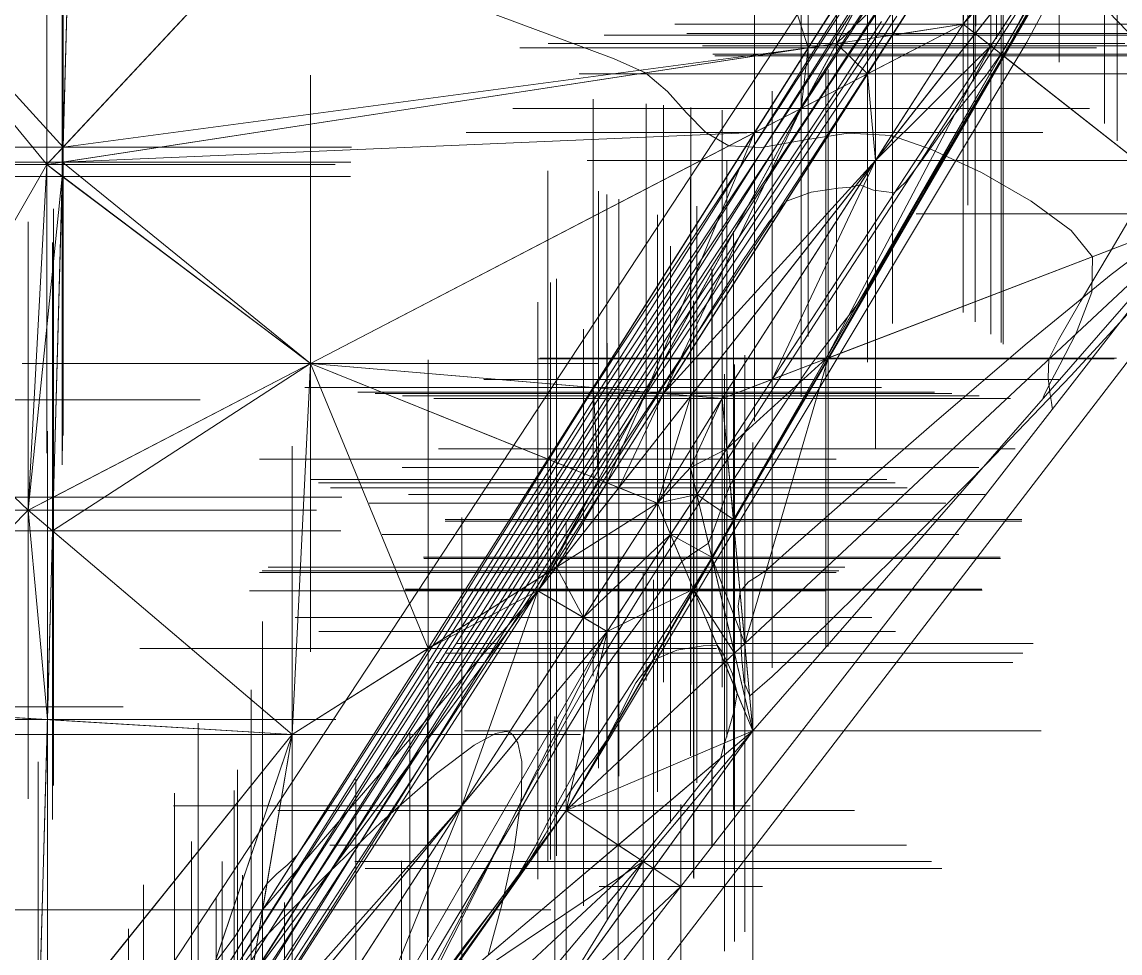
# Model space of a CAD drawing. Header units: metres. Extents: x 7511918 to 7512107, y 4692231 to 4692386.
# Drawn here: x 7511999.54 to 7512010.97, y 4692321.07 to 4692330.75 of the extents above; entities that cross this region are included whole.
import ezdxf

# ---------------------------------------------------------------- set-up
doc = ezdxf.new("R2010")
doc.units = ezdxf.units.M
for name, color, linetype, lineweight in [('E0', 5, 'Continuous', 0), ('E4', 36, 'Continuous', 0), ('germimi  modeli pikat', 1, 'Continuous', 0), ('germimi modeli izo hipse', 11, 'Continuous', 0), ('germimi modeli izo hipse krysore', 11, 'Continuous', 0), ('germimi modeli trek', 1, 'Continuous', 0), ('parcela', 7, 'Continuous', 0), ('terreni  izohipset themelore', 211, 'Continuous', 0), ('terreni  pikat modelit', 133, 'Continuous', 0), ('terreni trek modelit', 132, 'Continuous', 0), ('Themel pllaka o3 ferizaj pikat', 30, 'Continuous', 0), ('vellimi  izo kryesore', 97, 'Continuous', 0), ('vellimi  pikat', 97, 'Continuous', 0), ('vellimi  trek', 97, 'Continuous', 0), ('vellimi izo themelore', 97, 'Continuous', 0)]:
    doc.layers.add(name, color=color, linetype=linetype, lineweight=lineweight)

msp = doc.modelspace()

# ---------------------------------------------------------------- linework, layer by layer
at = {"layer": 'E0'}
msp.add_polyline3d([(7511985.889, 4692348.979, 609.87), (7511990.108, 4692345.718, 609.956), (7511996.919, 4692341.999, 610.017), (7512000.244, 4692339.46, 610.039), (7512009.681, 4692333.572, 610.386), (7511999.649, 4692317.729, 610.097), (7511986.95, 4692324.418, 610.082), (7511983.234, 4692325.844, 609.9), (7511973.892, 4692318.708, 610.159), (7511969.891, 4692322.577, 609.961), (7511963.499, 4692331.704, 610.011), (7511962.987, 4692333.173, 610.029), (7511963.567, 4692334.532, 610.238), (7511974.871, 4692343.519, 610.106), (7511981.143, 4692348.96, 609.888), (7511983.391, 4692350.91, 609.88)], close=True, dxfattribs=at)
at = {"layer": 'E4'}
for points in [[(7512012.032, 4692334.332, 618.387), (7512009.997, 4692330.538, 619.22), (7512005.204, 4692322.547, 618.345), (7512001.173, 4692316.843, 617.406), (7511996.545, 4692311.609, 617.388), (7511995.663, 4692310.738, 617.385), (7511992.919, 4692313.141, 617.105), (7511988.848, 4692317.286, 617.154), (7511986.595, 4692319.31, 617.136), (7511985.142, 4692319.354, 617.124), (7511984.532, 4692319.659, 617.397), (7511981.876, 4692318.136, 617.237), (7511981.267, 4692317.383, 617.248), (7511980.523, 4692316.584, 617.059), (7511979.412, 4692315.677, 617.239), (7511977.839, 4692314.736, 616.985), (7511974.824, 4692312.406, 616.871), (7511973.327, 4692311.699, 616.822)], [(7511997.223, 4692309.646, 617.36), (7512001.945, 4692316, 617.473), (7512006.399, 4692321.759, 618.485), (7512011.847, 4692328.753, 619.211), (7512012.032, 4692334.332, 618.387)]]:
    msp.add_polyline3d(points, dxfattribs=at)
at = {"layer": 'germimi  modeli pikat', "color": 1, "linetype": 'Continuous', "lineweight": 0}
for p, q in [((7512004.911, 4692323.984, 616.697), (7512004.911, 4692325.684, 616.697)), ((7512005.632, 4692323.56, 616.749), (7512005.632, 4692325.26, 616.749)), ((7512004.061, 4692324.834, 616.697), (7512005.761, 4692324.834, 616.697)), ((7512004.782, 4692324.41, 616.749), (7512006.482, 4692324.41, 616.749)), ((7512005.204, 4692321.697, 618.345), (7512005.204, 4692323.397, 618.345)), ((7512004.354, 4692322.547, 618.345), (7512006.054, 4692322.547, 618.345)), ((7512006.399, 4692320.909, 618.485), (7512006.399, 4692322.609, 618.485)), ((7512005.549, 4692321.759, 618.485), (7512007.249, 4692321.759, 618.485))]:
    msp.add_line(p, q, dxfattribs=at)
at = {"layer": 'germimi modeli izo hipse', "color": 11, "linetype": 'Continuous', "lineweight": 0, "elevation": 615}
msp.add_lwpolyline([(7511998.49, 4692315.425), (7511999.21, 4692316.426), (7511999.903, 4692317.398), (7512000.508, 4692318.256), (7512000.964, 4692318.917), (7512001.362, 4692319.516), (7512001.738, 4692320.097), (7512002.099, 4692320.668), (7512002.454, 4692321.236), (7512002.81, 4692321.81), (7512003.175, 4692322.398), (7512003.558, 4692323.007), (7512003.944, 4692323.618), (7512004.319, 4692324.212), (7512004.686, 4692324.794), (7512005.052, 4692325.375), (7512005.422, 4692325.962), (7512005.801, 4692326.562), (7512006.194, 4692327.184), (7512006.633, 4692327.864), (7512007.206, 4692328.737), (7512007.855, 4692329.72), (7512008.52, 4692330.731), (7512009.14, 4692331.688)], dxfattribs=at)
at = {"layer": 'germimi modeli izo hipse krysore', "color": 11, "linetype": 'Continuous', "lineweight": 0}
for points, elevation in [([(7511998.368, 4692315.871), (7511998.827, 4692316.478), (7511999.083, 4692316.819), (7511999.309, 4692317.125), (7511999.532, 4692317.433), (7511999.732, 4692317.716), (7511999.891, 4692317.948), (7512000.056, 4692318.2), (7512000.209, 4692318.445), (7512000.369, 4692318.701), (7512000.575, 4692319.028), (7512001.07, 4692319.812), (7512001.797, 4692320.963), (7512002.697, 4692322.39), (7512003.713, 4692324), (7512004.787, 4692325.702), (7512005.861, 4692327.404), (7512006.878, 4692329.016), (7512007.78, 4692330.445), (7512008.509, 4692331.6)], 611), ([(7511998.497, 4692315.362), (7511999.021, 4692316.076), (7511999.599, 4692316.864), (7512000.189, 4692317.676), (7512000.747, 4692318.458), (7512001.232, 4692319.16), (7512001.75, 4692319.941), (7512002.29, 4692320.78), (7512002.826, 4692321.627), (7512003.329, 4692322.431), (7512003.77, 4692323.141), (7512004.122, 4692323.709), (7512004.355, 4692324.084), (7512004.579, 4692324.437), (7512004.792, 4692324.775), (7512005.001, 4692325.108), (7512005.214, 4692325.445), (7512005.438, 4692325.799), (7512005.704, 4692326.206), (7512006.2, 4692326.956), (7512006.855, 4692327.947), (7512007.6, 4692329.079), (7512008.365, 4692330.254), (7512009.081, 4692331.37)], 616), ([(7511998.554, 4692315.787), (7511998.969, 4692316.361), (7511999.388, 4692316.946), (7511999.787, 4692317.509), (7512000.142, 4692318.015), (7512000.428, 4692318.433), (7512000.754, 4692318.926), (7512001.057, 4692319.402), (7512001.352, 4692319.873), (7512001.649, 4692320.353), (7512001.963, 4692320.854), (7512002.235, 4692321.284), (7512002.694, 4692322.011), (7512003.294, 4692322.962), (7512003.992, 4692324.068), (7512004.741, 4692325.256), (7512005.499, 4692326.457), (7512006.219, 4692327.598), (7512006.856, 4692328.608), (7512007.367, 4692329.417), (7512007.705, 4692329.953), (7512008.146, 4692330.636), (7512008.637, 4692331.383)], 613), ([(7512003.85, 4692320.95), (7512004.162, 4692321.54), (7512004.495, 4692322.173), (7512004.842, 4692322.828), (7512005.2, 4692323.482), (7512005.565, 4692324.117), (7512005.968, 4692324.772), (7512006.568, 4692325.714), (7512007.299, 4692326.847), (7512008.095, 4692328.076), (7512008.894, 4692329.305), (7512009.63, 4692330.44), (7512010.239, 4692331.385)], 617), ([(7511998.309, 4692315.309), (7511998.835, 4692316.04), (7511999.376, 4692316.794), (7511999.892, 4692317.52), (7512000.345, 4692318.165), (7512000.696, 4692318.675), (7512001.064, 4692319.23), (7512001.409, 4692319.766), (7512001.741, 4692320.294), (7512002.07, 4692320.824), (7512002.407, 4692321.366), (7512002.761, 4692321.931), (7512003.061, 4692322.406), (7512003.458, 4692323.035), (7512003.929, 4692323.781), (7512004.448, 4692324.605), (7512004.993, 4692325.469), (7512005.539, 4692326.335), (7512006.063, 4692327.165), (7512006.541, 4692327.923), (7512006.949, 4692328.568), (7512007.466, 4692329.37), (7512008.042, 4692330.248), (7512008.627, 4692331.135)], 614), ([(7511998.457, 4692315.811), (7511998.773, 4692316.237), (7511999.092, 4692316.674), (7511999.401, 4692317.105), (7511999.69, 4692317.512), (7511999.947, 4692317.88), (7512000.159, 4692318.19), (7512000.373, 4692318.514), (7512000.572, 4692318.826), (7512000.765, 4692319.134), (7512000.96, 4692319.449), (7512001.166, 4692319.778), (7512001.406, 4692320.157), (7512001.893, 4692320.928), (7512002.573, 4692322.007), (7512003.393, 4692323.306), (7512004.297, 4692324.739), (7512005.232, 4692326.22), (7512006.143, 4692327.664), (7512006.975, 4692328.984), (7512007.676, 4692330.093), (7512008.189, 4692330.906)], 612), ([(7512003.863, 4692320.751), (7512004.15, 4692321.145), (7512004.471, 4692321.552), (7512004.716, 4692321.888), (7512004.871, 4692322.156), (7512005.009, 4692322.417), (7512005.145, 4692322.679), (7512005.297, 4692322.95), (7512005.479, 4692323.242), (7512005.742, 4692323.647), (7512006.052, 4692324.122), (7512006.376, 4692324.626), (7512006.682, 4692325.115), (7512006.937, 4692325.545), (7512007.386, 4692326.308), (7512007.975, 4692327.317), (7512008.653, 4692328.483), (7512009.37, 4692329.717), (7512010.073, 4692330.931)], 618), ([(7512010.264, 4692326.72), (7512010.262, 4692326.741), (7512010.254, 4692326.793), (7512010.237, 4692326.894), (7512010.219, 4692327.05), (7512010.228, 4692327.241), (7512010.328, 4692327.444), (7512010.558, 4692327.842), (7512010.874, 4692328.374), (7512011.232, 4692328.982)], 619)]:
    msp.add_lwpolyline(points, dxfattribs=dict(at, elevation=elevation))
at = {"layer": 'germimi modeli trek', "color": 1, "linetype": 'Continuous', "lineweight": 0}
for points in [[(7511986.95, 4692324.418, 610.082), (7512000.244, 4692339.46, 610.039), (7511996.919, 4692341.999, 610.017)], [(7511986.95, 4692324.418, 610.082), (7511999.649, 4692317.729, 610.097), (7512000.244, 4692339.46, 610.039)], [(7511999.649, 4692317.729, 610.097), (7512009.681, 4692333.572, 610.386), (7512000.244, 4692339.46, 610.039)], [(7512012.032, 4692334.332, 618.387), (7512010.939, 4692332.513, 617.006), (7512005.204, 4692322.547, 618.345)], [(7512005.204, 4692322.547, 618.345), (7512011.847, 4692328.753, 619.211), (7512012.032, 4692334.332, 618.387)], [(7512004.911, 4692324.834, 616.697), (7512009.681, 4692333.572, 610.386), (7511999.649, 4692317.729, 610.097)], [(7512010.335, 4692333.332, 616.991), (7512009.681, 4692333.572, 610.386), (7512004.911, 4692324.834, 616.697)], [(7512004.911, 4692324.834, 616.697), (7512010.939, 4692332.513, 617.006), (7512010.335, 4692333.332, 616.991)], [(7512005.632, 4692324.41, 616.749), (7512010.939, 4692332.513, 617.006), (7512004.911, 4692324.834, 616.697)], [(7512010.939, 4692332.513, 617.006), (7512005.632, 4692324.41, 616.749), (7512005.204, 4692322.547, 618.345)], [(7512005.204, 4692322.547, 618.345), (7512006.399, 4692321.759, 618.485), (7512011.847, 4692328.753, 619.211)], [(7512004.911, 4692324.834, 616.697), (7511999.649, 4692317.729, 610.097), (7512001.307, 4692319.227, 616.278)], [(7512005.632, 4692324.41, 616.749), (7512004.911, 4692324.834, 616.697), (7512001.307, 4692319.227, 616.278)], [(7511999.477, 4692317.611, 611.065), (7511999.649, 4692317.729, 610.097), (7511986.95, 4692324.418, 610.082)], [(7512002.274, 4692318.59, 616.273), (7512005.632, 4692324.41, 616.749), (7512001.307, 4692319.227, 616.278)], [(7512005.204, 4692322.547, 618.345), (7512005.632, 4692324.41, 616.749), (7512002.274, 4692318.59, 616.273)], [(7512005.204, 4692322.547, 618.345), (7512002.274, 4692318.59, 616.273), (7512001.173, 4692316.843, 617.406)], [(7512001.173, 4692316.843, 617.406), (7512006.399, 4692321.759, 618.485), (7512005.204, 4692322.547, 618.345)], [(7512001.173, 4692316.843, 617.406), (7512001.945, 4692316, 617.473), (7512006.399, 4692321.759, 618.485)]]:
    msp.add_3dface(points, dxfattribs=at)
at = {"layer": 'parcela', "elevation": 609.752}
msp.add_lwpolyline([(7512014.001, 4692331.061), (7512007.601, 4692322.736), (7511996.728, 4692308.593), (7511996.478, 4692308.808), (7511984.225, 4692318.67), (7511979.511, 4692314.209), (7511960.838, 4692336.459), (7511966.627, 4692340.808), (7511982.769, 4692353.148), (7511985.853, 4692355.253), (7512004.361, 4692337.945), (7512007.31, 4692335.187), (7512013.22, 4692331.467), (7512014.001, 4692331.061)], dxfattribs=at)
at = {"layer": 'terreni  izohipset themelore', "color": 211, "linetype": 'Continuous', "lineweight": 0}
for points, elevation in [([(7512011.231, 4692335.395), (7512010.955, 4692334.732), (7512010.655, 4692333.934), (7512010.391, 4692333.118), (7512010.247, 4692332.53), (7512010.197, 4692332.167), (7512010.199, 4692331.975), (7512010.212, 4692331.898), (7512010.237, 4692331.81), (7512010.309, 4692331.627), (7512010.466, 4692331.341), (7512010.743, 4692330.961), (7512011.148, 4692330.543)], 619), ([(7512010.161, 4692326.824), (7512010.178, 4692326.867), (7512010.231, 4692326.976), (7512010.342, 4692327.183), (7512010.511, 4692327.511), (7512010.675, 4692327.94), (7512010.681, 4692328.307), (7512010.461, 4692328.581), (7512010.043, 4692328.887), (7512009.525, 4692329.182), (7512009.008, 4692329.424), (7512008.59, 4692329.568), (7512008.141, 4692329.591), (7512007.67, 4692329.519), (7512007.236, 4692329.444), (7512006.898, 4692329.46), (7512006.66, 4692329.599), (7512006.458, 4692329.804), (7512006.26, 4692330.026), (7512006.03, 4692330.22), (7512005.703, 4692330.366), (7512005.128, 4692330.58), (7512004.4, 4692330.851)], 619), ([(7512001.784, 4692320.873), (7512001.982, 4692321.136), (7512002.26, 4692321.428), (7512002.729, 4692321.898), (7512003.292, 4692322.437), (7512003.857, 4692322.933), (7512004.247, 4692323.226), (7512004.471, 4692323.349), (7512004.576, 4692323.371), (7512004.614, 4692323.362), (7512004.649, 4692323.336), (7512004.703, 4692323.253), (7512004.745, 4692323.058), (7512004.742, 4692322.697), (7512004.665, 4692322.146), (7512004.537, 4692321.566), (7512004.393, 4692321.042)], 618)]:
    msp.add_lwpolyline(points, dxfattribs=dict(at, elevation=elevation))
at = {"layer": 'terreni  pikat modelit', "color": 133, "linetype": 'Continuous', "lineweight": 0}
for p, q in [((7512009.336, 4692329.876, 619.295), (7512009.336, 4692331.576, 619.295)), ((7512008.486, 4692330.726, 619.295), (7512010.186, 4692330.726, 619.295)), ((7511999.8, 4692328.415, 618.444), (7511999.8, 4692330.115, 618.444)), ((7511998.95, 4692329.265, 618.444), (7512000.65, 4692329.265, 618.444)), ((7512002.544, 4692326.347, 618.473), (7512002.544, 4692328.047, 618.473)), ((7512006.829, 4692325.982, 618.303), (7512006.829, 4692327.682, 618.303)), ((7512001.694, 4692327.197, 618.473), (7512003.394, 4692327.197, 618.473)), ((7512006.499, 4692325.266, 618.76), (7512006.499, 4692326.966, 618.76)), ((7512005.979, 4692326.832, 618.303), (7512007.679, 4692326.832, 618.303)), ((7511999.607, 4692324.82, 618.297), (7511999.607, 4692326.52, 618.297)), ((7512006.154, 4692324.893, 618.323), (7512006.154, 4692326.593, 618.323)), ((7512005.649, 4692326.116, 618.76), (7512007.349, 4692326.116, 618.76)), ((7512005.304, 4692325.743, 618.323), (7512007.004, 4692325.743, 618.323)), ((7511998.757, 4692325.67, 618.297), (7512000.457, 4692325.67, 618.297)), ((7512007.149, 4692322.527, 618.623), (7512007.149, 4692324.227, 618.623)), ((7512002.353, 4692322.489, 618.566), (7512002.353, 4692324.189, 618.566)), ((7512001.503, 4692323.339, 618.566), (7512003.203, 4692323.339, 618.566)), ((7512006.299, 4692323.377, 618.623), (7512007.999, 4692323.377, 618.623))]:
    msp.add_line(p, q, dxfattribs=at)
at = {"layer": 'terreni trek modelit', "color": 132, "linetype": 'Continuous', "lineweight": 0}
for points in [[(7511999.8, 4692329.265, 618.444), (7512009.739, 4692339.9, 620.701), (7511996.72, 4692333.022, 618.474)], [(7511999.8, 4692329.265, 618.444), (7512009.336, 4692330.726, 619.295), (7512009.739, 4692339.9, 620.701)], [(7512009.739, 4692339.9, 620.701), (7512009.336, 4692330.726, 619.295), (7512012.032, 4692334.332, 618.387)], [(7512011.847, 4692328.753, 619.211), (7512012.032, 4692334.332, 618.387), (7512009.336, 4692330.726, 619.295)], [(7511998.396, 4692326.819, 618.428), (7511999.8, 4692329.265, 618.444), (7511996.72, 4692333.022, 618.474)], [(7512002.544, 4692327.197, 618.473), (7512009.336, 4692330.726, 619.295), (7511999.8, 4692329.265, 618.444)], [(7512002.544, 4692327.197, 618.473), (7512006.829, 4692326.832, 618.303), (7512009.336, 4692330.726, 619.295)], [(7512011.847, 4692328.753, 619.211), (7512009.336, 4692330.726, 619.295), (7512006.829, 4692326.832, 618.303)], [(7511999.607, 4692325.67, 618.297), (7511999.8, 4692329.265, 618.444), (7511998.396, 4692326.819, 618.428)], [(7511999.607, 4692325.67, 618.297), (7512002.544, 4692327.197, 618.473), (7511999.8, 4692329.265, 618.444)], [(7512007.149, 4692323.377, 618.623), (7512011.847, 4692328.753, 619.211), (7512006.829, 4692326.832, 618.303)], [(7511999.607, 4692325.67, 618.297), (7512002.353, 4692323.339, 618.566), (7512002.544, 4692327.197, 618.473)], [(7512002.353, 4692323.339, 618.566), (7512006.154, 4692325.743, 618.323), (7512002.544, 4692327.197, 618.473)], [(7512002.544, 4692327.197, 618.473), (7512006.154, 4692325.743, 618.323), (7512006.829, 4692326.832, 618.303)], [(7511997.596, 4692323.628, 617.975), (7511999.607, 4692325.67, 618.297), (7511998.396, 4692326.819, 618.428)], [(7512006.829, 4692326.832, 618.303), (7512006.154, 4692325.743, 618.323), (7512006.499, 4692326.116, 618.76)], [(7512007.149, 4692323.377, 618.623), (7512006.829, 4692326.832, 618.303), (7512006.499, 4692326.116, 618.76)], [(7512007.149, 4692323.377, 618.623), (7512006.499, 4692326.116, 618.76), (7512006.154, 4692325.743, 618.323)], [(7512006.154, 4692325.743, 618.323), (7512002.353, 4692323.339, 618.566), (7512001.562, 4692318.644, 617.36)], [(7512001.562, 4692318.644, 617.36), (7512007.149, 4692323.377, 618.623), (7512006.154, 4692325.743, 618.323)], [(7511997.596, 4692323.628, 617.975), (7512002.353, 4692323.339, 618.566), (7511999.607, 4692325.67, 618.297)], [(7511997.596, 4692323.628, 617.975), (7511993.982, 4692312.924, 617.422), (7512002.353, 4692323.339, 618.566)], [(7511993.982, 4692312.924, 617.422), (7512000.141, 4692316.812, 617.432), (7512002.353, 4692323.339, 618.566)], [(7511999.393, 4692314.145, 617.47), (7511997.223, 4692309.646, 617.36), (7512007.149, 4692323.377, 618.623)], [(7511999.393, 4692314.145, 617.47), (7512007.149, 4692323.377, 618.623), (7512001.562, 4692318.644, 617.36)], [(7512000.141, 4692316.812, 617.432), (7512001.562, 4692318.644, 617.36), (7512002.353, 4692323.339, 618.566)]]:
    msp.add_3dface(points, dxfattribs=at)
at = {"layer": 'Themel pllaka o3 ferizaj pikat', "elevation": 609.752, "flags": 128}
msp.add_lwpolyline([(7512009.128, 4692333.136), (7511999.067, 4692317.853), (7511996.7, 4692314.26), (7511986.973, 4692320.665, 0.158744), (7511982.972, 4692321.761, 0.158634), (7511979.093, 4692320.292), (7511976.341, 4692318.082), (7511974.776, 4692320.031), (7511963.942, 4692333.519), (7511984.035, 4692349.657)], format="xyb", close=True, dxfattribs=at)
at = {"layer": 'vellimi  izo kryesore', "color": 97, "linetype": 'Continuous', "lineweight": 0}
for points, elevation in [([(7512002.369, 4692320.979), (7512002.91, 4692321.811), (7512003.498, 4692322.717), (7512004.041, 4692323.552), (7512004.443, 4692324.171), (7512004.611, 4692324.428), (7512004.695, 4692324.558), (7512004.759, 4692324.658), (7512004.806, 4692324.731), (7512004.854, 4692324.804), (7512004.923, 4692324.911), (7512004.981, 4692325.001), (7512005.013, 4692325.053), (7512005.075, 4692325.152), (7512005.148, 4692325.268), (7512005.192, 4692325.339), (7512005.237, 4692325.41), (7512005.326, 4692325.552), (7512005.483, 4692325.802), (7512005.589, 4692325.971), (7512005.661, 4692326.084), (7512005.733, 4692326.198), (7512005.849, 4692326.383), (7512006.035, 4692326.678), (7512006.169, 4692326.888), (7512006.264, 4692327.033), (7512006.361, 4692327.177), (7512006.487, 4692327.382), (7512006.736, 4692327.786), (7512007.035, 4692328.258), (7512007.313, 4692328.668), (7512007.497, 4692328.885), (7512007.753, 4692328.98), (7512008.035, 4692329.021), (7512008.172, 4692329.032), (7512008.26, 4692329.054), (7512008.404, 4692328.999), (7512008.619, 4692328.971), (7512008.736, 4692329.082), (7512008.906, 4692329.308), (7512009.088, 4692329.568), (7512009.244, 4692329.785), (7512009.413, 4692329.995), (7512009.574, 4692330.197), (7512009.73, 4692330.417), (7512009.908, 4692330.728), (7512010.149, 4692331.181)], -2), ([(7512001.543, 4692320.949), (7512001.769, 4692321.253), (7512001.958, 4692321.572), (7512002.091, 4692321.784), (7512002.195, 4692321.888), (7512002.303, 4692321.98), (7512002.407, 4692322.084), (7512002.549, 4692322.29), (7512002.82, 4692322.704), (7512003.16, 4692323.233), (7512003.51, 4692323.782), (7512003.813, 4692324.258), (7512004.088, 4692324.693), (7512004.374, 4692325.151), (7512004.644, 4692325.583), (7512004.867, 4692325.943), (7512005.014, 4692326.18), (7512005.173, 4692326.434), (7512005.325, 4692326.678), (7512005.487, 4692326.931), (7512005.702, 4692327.26), (7512006.072, 4692327.82), (7512006.487, 4692328.447), (7512006.839, 4692328.978), (7512007.02, 4692329.251), (7512007.112, 4692329.391), (7512007.201, 4692329.524), (7512007.293, 4692329.665), (7512007.434, 4692329.882), (7512007.602, 4692330.141), (7512007.701, 4692330.294), (7512007.766, 4692330.395), (7512007.831, 4692330.495), (7512007.932, 4692330.65), (7512008.151, 4692330.985)], -8), ([(7512001.968, 4692321.052), (7512002.105, 4692321.265), (7512002.352, 4692321.646), (7512002.647, 4692322.101), (7512002.929, 4692322.537), (7512003.188, 4692322.937), (7512003.509, 4692323.433), (7512003.823, 4692323.919), (7512004.063, 4692324.29), (7512004.16, 4692324.44), (7512004.206, 4692324.511), (7512004.324, 4692324.7), (7512004.585, 4692325.118), (7512004.859, 4692325.555), (7512005.014, 4692325.804), (7512005.113, 4692325.963), (7512005.213, 4692326.122), (7512005.304, 4692326.267), (7512005.413, 4692326.44), (7512005.507, 4692326.589), (7512005.612, 4692326.758), (7512005.719, 4692326.927), (7512005.846, 4692327.121), (7512006.077, 4692327.47), (7512006.353, 4692327.886), (7512006.617, 4692328.285), (7512006.831, 4692328.609), (7512007.071, 4692328.972), (7512007.307, 4692329.328), (7512007.506, 4692329.63), (7512007.64, 4692329.833), (7512007.816, 4692330.102), (7512007.985, 4692330.362), (7512008.062, 4692330.481), (7512008.098, 4692330.536), (7512008.148, 4692330.612), (7512008.216, 4692330.716), (7512008.336, 4692330.898)], -6), ([(7512001.838, 4692321.025), (7512002.008, 4692321.291), (7512002.164, 4692321.533), (7512002.314, 4692321.765), (7512002.472, 4692322.007), (7512002.657, 4692322.293), (7512002.969, 4692322.774), (7512003.341, 4692323.347), (7512003.703, 4692323.907), (7512003.986, 4692324.349), (7512004.233, 4692324.739), (7512004.501, 4692325.168), (7512004.749, 4692325.565), (7512004.934, 4692325.863), (7512005.014, 4692325.992), (7512005.067, 4692326.076), (7512005.119, 4692326.16), (7512005.221, 4692326.323), (7512005.393, 4692326.595), (7512005.497, 4692326.76), (7512005.552, 4692326.848), (7512005.607, 4692326.936), (7512005.72, 4692327.108), (7512005.977, 4692327.496), (7512006.299, 4692327.982), (7512006.605, 4692328.446), (7512006.818, 4692328.768), (7512007.008, 4692329.055), (7512007.205, 4692329.353), (7512007.372, 4692329.606), (7512007.472, 4692329.758), (7512007.574, 4692329.914), (7512007.675, 4692330.07), (7512007.758, 4692330.2), (7512007.858, 4692330.355), (7512007.963, 4692330.516), (7512008.063, 4692330.669), (7512008.161, 4692330.819)], -7), ([(7512002.009, 4692320.595), (7512002.33, 4692321.09), (7512002.737, 4692321.716), (7512003.152, 4692322.355), (7512003.5, 4692322.891), (7512003.704, 4692323.205), (7512003.868, 4692323.458), (7512004.032, 4692323.711), (7512004.182, 4692323.942), (7512004.302, 4692324.128), (7512004.455, 4692324.364), (7512004.602, 4692324.592), (7512004.68, 4692324.713), (7512004.734, 4692324.796), (7512004.788, 4692324.879), (7512004.879, 4692325.025), (7512005.014, 4692325.241), (7512005.173, 4692325.496), (7512005.385, 4692325.836), (7512005.494, 4692326.009), (7512005.537, 4692326.077), (7512005.641, 4692326.243), (7512005.832, 4692326.546), (7512005.939, 4692326.717), (7512005.972, 4692326.77), (7512006.003, 4692326.819), (7512006.053, 4692326.898), (7512006.122, 4692327.002), (7512006.286, 4692327.247), (7512006.49, 4692327.555), (7512006.681, 4692327.843), (7512006.925, 4692328.209), (7512007.313, 4692328.791), (7512007.731, 4692329.421), (7512008.068, 4692329.927), (7512008.21, 4692330.141), (7512008.249, 4692330.201), (7512008.288, 4692330.261), (7512008.374, 4692330.392), (7512008.508, 4692330.599), (7512008.646, 4692330.809)], -3), ([(7512002.057, 4692320.841), (7512002.286, 4692321.193), (7512002.544, 4692321.589), (7512002.798, 4692321.981), (7512003.008, 4692322.305), (7512003.238, 4692322.66), (7512003.467, 4692323.015), (7512003.676, 4692323.338), (7512003.844, 4692323.598), (7512004.045, 4692323.908), (7512004.258, 4692324.238), (7512004.43, 4692324.503), (7512004.507, 4692324.622), (7512004.55, 4692324.689), (7512004.594, 4692324.756), (7512004.679, 4692324.892), (7512004.847, 4692325.162), (7512005.014, 4692325.428), (7512005.168, 4692325.675), (7512005.316, 4692325.912), (7512005.4, 4692326.047), (7512005.463, 4692326.147), (7512005.527, 4692326.248), (7512005.627, 4692326.409), (7512005.799, 4692326.682), (7512005.941, 4692326.908), (7512006.033, 4692327.047), (7512006.121, 4692327.181), (7512006.214, 4692327.32), (7512006.313, 4692327.47), (7512006.416, 4692327.626), (7512006.524, 4692327.789), (7512006.66, 4692327.993), (7512006.827, 4692328.245), (7512007.002, 4692328.508), (7512007.167, 4692328.756), (7512007.416, 4692329.129), (7512007.684, 4692329.533), (7512007.908, 4692329.87), (7512008.024, 4692330.044), (7512008.125, 4692330.2), (7512008.213, 4692330.335), (7512008.292, 4692330.456), (7512008.371, 4692330.578), (7512008.487, 4692330.755)], -4), ([(7512003.647, 4692320.731), (7512003.939, 4692321.223), (7512004.236, 4692321.724), (7512004.49, 4692322.153), (7512004.718, 4692322.541), (7512004.955, 4692322.946), (7512005.179, 4692323.329), (7512005.371, 4692323.651), (7512005.509, 4692323.874), (7512005.691, 4692324.14), (7512005.873, 4692324.391), (7512006.03, 4692324.605), (7512006.18, 4692324.82), (7512006.326, 4692325.027), (7512006.409, 4692325.137), (7512006.503, 4692325.206), (7512006.582, 4692325.258), (7512006.635, 4692325.293), (7512006.686, 4692325.33), (7512006.741, 4692325.472), (7512006.812, 4692325.666), (7512006.858, 4692325.802), (7512006.912, 4692325.934), (7512007.033, 4692326.122), (7512007.264, 4692326.465), (7512007.494, 4692326.804), (7512007.614, 4692326.979), (7512007.683, 4692327.083), (7512007.753, 4692327.186), (7512007.869, 4692327.338), (7512008.046, 4692327.567), (7512008.145, 4692327.695), (7512008.189, 4692327.752), (7512008.233, 4692327.81), (7512008.295, 4692327.915), (7512008.433, 4692328.151), (7512008.605, 4692328.444), (7512008.766, 4692328.72), (7512008.938, 4692329.013), (7512009.185, 4692329.434), (7512009.445, 4692329.877), (7512009.654, 4692330.234), (7512009.751, 4692330.4), (7512009.813, 4692330.508), (7512009.875, 4692330.616), (7512010.001, 4692330.835)], -1)]:
    msp.add_lwpolyline(points, dxfattribs=dict(at, elevation=elevation))
at = {"layer": 'vellimi  pikat', "color": 97, "linetype": 'Continuous', "lineweight": 0}
for p, q in [((7512009.467, 4692330.706, -9.374), (7512009.467, 4692336.706, -9.374)), ((7512009.681, 4692330.572, -9.219), (7512009.681, 4692336.572, -9.219)), ((7512010.335, 4692330.332, -2.194), (7512010.335, 4692336.332, -2.194)), ((7512009.442, 4692330.134, -8.961), (7512009.442, 4692336.134, -8.961)), ((7512009.445, 4692330.199, -9.295), (7512009.445, 4692336.199, -9.295)), ((7512010.938, 4692329.869, -1.749), (7512010.938, 4692335.869, -1.749)), ((7512010.806, 4692329.693, -1.797), (7512010.806, 4692335.693, -1.797)), ((7512010.939, 4692329.513, -1.8), (7512010.939, 4692335.513, -1.8)), ((7512009.385, 4692328.844, -2.527), (7512009.385, 4692334.844, -2.527)), ((7512009.336, 4692327.726, -2.369), (7512009.336, 4692333.726, -2.369)), ((7512008.6, 4692327.613, -2.332), (7512008.6, 4692333.613, -2.332)), ((7512009.46, 4692327.629, -2.361), (7512009.46, 4692333.629, -2.361)), ((7512007.722, 4692327.479, -8.821), (7512007.722, 4692333.479, -8.821)), ((7512008.017, 4692327.524, -6.59), (7512008.017, 4692333.524, -6.59)), ((7512009.622, 4692327.502, -2.343), (7512009.622, 4692333.502, -2.343)), ((7512009.732, 4692327.415, -1.994), (7512009.732, 4692333.415, -1.994)), ((7512009.753, 4692327.398, -0.908), (7512009.753, 4692333.398, -0.908)), ((7512008.342, 4692327.21, -2.292), (7512008.342, 4692333.21, -2.292)), ((7512007.649, 4692326.849, -6.016), (7512007.649, 4692332.849, -6.016)), ((7512007.164, 4692326.598, -8.719), (7512007.164, 4692332.598, -8.719)), ((7511999.97, 4692326.447, -8.417), (7511999.97, 4692332.447, -8.417)), ((7511999.8, 4692326.265, -8.378), (7511999.8, 4692332.265, -8.378)), ((7511999.966, 4692326.29, -8.393), (7511999.966, 4692332.29, -8.393)), ((7512008.423, 4692326.308, -2.057), (7512008.423, 4692332.308, -2.057)), ((7511999.962, 4692326.143, -8.379), (7511999.962, 4692332.143, -8.379)), ((7512006.336, 4692330.726, -2.369), (7512012.336, 4692330.726, -2.369)), ((7512006.46, 4692330.629, -2.361), (7512012.46, 4692330.629, -2.361)), ((7512005.017, 4692330.524, -6.59), (7512011.017, 4692330.524, -6.59)), ((7512005.6, 4692330.613, -2.332), (7512011.6, 4692330.613, -2.332)), ((7512004.722, 4692330.479, -8.821), (7512010.722, 4692330.479, -8.821)), ((7512006.622, 4692330.502, -2.343), (7512012.622, 4692330.502, -2.343)), ((7512006.732, 4692330.415, -1.994), (7512012.732, 4692330.415, -1.994)), ((7512006.753, 4692330.398, -0.908), (7512012.753, 4692330.398, -0.908)), ((7512002.544, 4692324.197, -8.31), (7512002.544, 4692330.197, -8.31)), ((7512005.342, 4692330.21, -2.292), (7512011.342, 4692330.21, -2.292)), ((7512007.907, 4692324.245, -0.784), (7512007.907, 4692330.245, -0.784)), ((7512007.931, 4692324.254, -0.141), (7512007.931, 4692330.254, -0.141)), ((7512005.486, 4692323.946, -8.091), (7512005.486, 4692329.946, -8.091)), ((7512007.349, 4692324.031, -1.565), (7512007.349, 4692330.031, -1.565)), ((7512004.649, 4692329.849, -6.016), (7512010.649, 4692329.849, -6.016)), ((7512006.038, 4692323.899, -3.129), (7512006.038, 4692329.899, -3.129)), ((7512006.219, 4692323.884, -1.559), (7512006.219, 4692329.884, -1.559)), ((7512006.501, 4692323.86, -1.537), (7512006.501, 4692329.86, -1.537)), ((7512006.829, 4692323.832, -1.503), (7512006.829, 4692329.832, -1.503)), ((7512004.164, 4692329.598, -8.719), (7512010.164, 4692329.598, -8.719)), ((7511996.97, 4692329.447, -8.417), (7512002.97, 4692329.447, -8.417)), ((7511996.8, 4692329.265, -8.378), (7512002.8, 4692329.265, -8.378)), ((7511996.966, 4692329.29, -8.393), (7512002.966, 4692329.29, -8.393)), ((7512005.423, 4692329.308, -2.057), (7512011.423, 4692329.308, -2.057)), ((7512006.877, 4692323.311, -1.542), (7512006.877, 4692329.311, -1.542)), ((7511996.962, 4692329.143, -8.379), (7512002.962, 4692329.143, -8.379)), ((7512005.014, 4692323.202, -8.119), (7512005.014, 4692329.202, -8.119)), ((7512006.499, 4692323.116, -1.973), (7512006.499, 4692329.116, -1.973)), ((7512005.542, 4692322.99, -2.486), (7512005.542, 4692328.99, -2.486)), ((7512005.627, 4692322.955, -1.609), (7512005.627, 4692328.955, -1.609)), ((7512005.752, 4692322.905, -1.6), (7512005.752, 4692328.905, -1.6)), ((7511999.87, 4692322.807, -8.237), (7511999.87, 4692328.807, -8.237)), ((7512006.566, 4692322.835, -1.952), (7512006.566, 4692328.835, -1.952)), ((7512006.154, 4692322.743, -1.555), (7512006.154, 4692328.743, -1.555)), ((7512008.847, 4692328.753), (7512014.847, 4692328.753)), ((7511999.607, 4692322.67, -8.221), (7511999.607, 4692328.67, -8.221)), ((7512006.946, 4692322.573, -0.481), (7512006.946, 4692328.573, -0.481)), ((7511999.861, 4692322.455, -8.245), (7511999.861, 4692328.455, -8.245)), ((7512006.947, 4692322.556, -0.065), (7512006.947, 4692328.556, -0.065)), ((7512006.291, 4692322.417, -1.583), (7512006.291, 4692328.417, -1.583)), ((7512006.721, 4692322.182, -0.722), (7512006.721, 4692328.182, -0.722)), ((7512006.724, 4692322.17, -0.358), (7512006.724, 4692328.17, -0.358)), ((7512005.013, 4692322.022, -1.834), (7512005.013, 4692328.022, -1.834)), ((7512005.042, 4692322.04, -1.69), (7512005.042, 4692328.04, -1.69)), ((7512005.103, 4692322.078, -1.683), (7512005.103, 4692328.078, -1.683)), ((7512004.911, 4692321.834, -1.669), (7512004.911, 4692327.834, -1.669)), ((7512006.529, 4692321.85, -0.401), (7512006.529, 4692327.85, -0.401)), ((7512006.533, 4692321.841, -0.084), (7512006.533, 4692327.841, -0.084)), ((7512005.386, 4692321.555, -1.431), (7512005.386, 4692327.555, -1.431)), ((7512005.632, 4692321.41, -1.477), (7512005.632, 4692327.41, -1.477)), ((7511999.544, 4692327.197, -8.31), (7512005.544, 4692327.197, -8.31)), ((7512003.768, 4692321.234, -8.26), (7512003.768, 4692327.234, -8.26)), ((7512004.907, 4692327.245, -0.784), (7512010.907, 4692327.245, -0.784)), ((7512004.931, 4692327.254, -0.141), (7512010.931, 4692327.254, -0.141)), ((7512007.065, 4692321.285, 0.049), (7512007.065, 4692327.285, 0.049)), ((7512006.851, 4692321.086, 0.027), (7512006.851, 4692327.086, 0.027)), ((7512006.957, 4692321.185, -0.09), (7512006.957, 4692327.185, -0.09)), ((7512004.349, 4692327.031, -1.565), (7512010.349, 4692327.031, -1.565)), ((7512002.486, 4692326.946, -8.091), (7512008.486, 4692326.946, -8.091)), ((7512003.038, 4692326.899, -3.129), (7512009.038, 4692326.899, -3.129)), ((7512003.219, 4692326.884, -1.559), (7512009.219, 4692326.884, -1.559)), ((7512003.501, 4692326.86, -1.537), (7512009.501, 4692326.86, -1.537)), ((7511995.396, 4692326.819, -8.355), (7512001.396, 4692326.819, -8.355)), ((7512003.829, 4692326.832, -1.503), (7512009.829, 4692326.832, -1.503)), ((7511999.807, 4692320.494, -8.168), (7511999.807, 4692326.494, -8.168)), ((7512002.353, 4692320.339, -8.396), (7512002.353, 4692326.339, -8.396)), ((7512003.877, 4692326.311, -1.542), (7512009.877, 4692326.311, -1.542)), ((7512007.149, 4692320.377, -0.033), (7512007.149, 4692326.377, -0.033)), ((7512002.014, 4692326.202, -8.119), (7512008.014, 4692326.202, -8.119)), ((7512003.499, 4692326.116, -1.973), (7512009.499, 4692326.116, -1.973)), ((7512002.542, 4692325.99, -2.486), (7512008.542, 4692325.99, -2.486)), ((7512002.627, 4692325.955, -1.609), (7512008.627, 4692325.955, -1.609)), ((7512002.752, 4692325.905, -1.6), (7512008.752, 4692325.905, -1.6)), ((7512003.566, 4692325.835, -1.952), (7512009.566, 4692325.835, -1.952)), ((7511996.87, 4692325.807, -8.237), (7512002.87, 4692325.807, -8.237)), ((7512003.154, 4692325.743, -1.555), (7512009.154, 4692325.743, -1.555)), ((7511996.607, 4692325.67, -8.221), (7512002.607, 4692325.67, -8.221)), ((7512004.119, 4692319.596, -1.312), (7512004.119, 4692325.596, -1.312)), ((7512003.946, 4692325.573, -0.481), (7512009.946, 4692325.573, -0.481)), ((7512003.947, 4692325.556, -0.065), (7512009.947, 4692325.556, -0.065)), ((7512005.204, 4692319.547, 0.181), (7512005.204, 4692325.547, 0.181)), ((7511996.861, 4692325.455, -8.245), (7512002.861, 4692325.455, -8.245)), ((7512003.291, 4692325.417, -1.583), (7512009.291, 4692325.417, -1.583)), ((7512003.721, 4692325.182, -0.722), (7512009.721, 4692325.182, -0.722)), ((7512003.724, 4692325.17, -0.358), (7512009.724, 4692325.17, -0.358)), ((7512005.747, 4692319.189, 0.103), (7512005.747, 4692325.189, 0.103)), ((7512002.013, 4692325.022, -1.834), (7512008.013, 4692325.022, -1.834)), ((7512002.042, 4692325.04, -1.69), (7512008.042, 4692325.04, -1.69)), ((7512002.103, 4692325.078, -1.683), (7512008.103, 4692325.078, -1.683)), ((7512006.007, 4692319.018, -0.014), (7512006.007, 4692325.018, -0.014)), ((7512006.115, 4692318.946, -0.04), (7512006.115, 4692324.946, -0.04)), ((7512001.911, 4692324.834, -1.669), (7512007.911, 4692324.834, -1.669)), ((7512003.529, 4692324.85, -0.401), (7512009.529, 4692324.85, -0.401)), ((7512003.533, 4692324.841, -0.084), (7512009.533, 4692324.841, -0.084)), ((7512002.045, 4692318.514, -7.931), (7512002.045, 4692324.514, -7.931)), ((7512002.386, 4692324.555, -1.431), (7512008.386, 4692324.555, -1.431)), ((7512002.632, 4692324.41, -1.477), (7512008.632, 4692324.41, -1.477)), ((7512000.768, 4692324.234, -8.26), (7512006.768, 4692324.234, -8.26)), ((7512004.065, 4692324.285, 0.049), (7512010.065, 4692324.285, 0.049)), ((7512003.957, 4692324.185, -0.09), (7512009.957, 4692324.185, -0.09)), ((7512003.851, 4692324.086, 0.027), (7512009.851, 4692324.086, 0.027)), ((7512001.926, 4692317.803, -4.962), (7512001.926, 4692323.803, -4.962)), ((7511994.596, 4692323.628, -7.893), (7512000.596, 4692323.628, -7.893)), ((7511996.807, 4692323.494, -8.168), (7512002.807, 4692323.494, -8.168)), ((7512001.376, 4692317.457, -7.918), (7512001.376, 4692323.457, -7.918)), ((7512003.764, 4692317.51, 0.152), (7512003.764, 4692323.51, 0.152)), ((7512005.088, 4692317.525, -0.146), (7512005.088, 4692323.525, -0.146)), ((7511999.353, 4692323.339, -8.396), (7512005.353, 4692323.339, -8.396)), ((7512003.58, 4692317.353, -0.62), (7512003.58, 4692323.353, -0.62)), ((7512004.149, 4692323.377, -0.033), (7512010.149, 4692323.377, -0.033)), ((7511999.713, 4692317.054, -8.114), (7511999.713, 4692323.054, -8.114)), ((7512001.786, 4692316.972, -1.367), (7512001.786, 4692322.972, -1.367)), ((7512003.016, 4692316.875, -1.31), (7512003.016, 4692322.875, -1.31)), ((7512001.75, 4692316.757, -1.32), (7512001.75, 4692322.757, -1.32)), ((7512001.129, 4692316.727, -5.985), (7512001.129, 4692322.727, -5.985)), ((7512001.119, 4692322.596, -1.312), (7512007.119, 4692322.596, -1.312)), ((7512002.204, 4692322.547, 0.181), (7512008.204, 4692322.547, 0.181)), ((7512001.307, 4692316.227, -1.404), (7512001.307, 4692322.227, -1.404)), ((7512002.747, 4692322.189, 0.103), (7512008.747, 4692322.189, 0.103)), ((7512001.625, 4692316.018, -1.18), (7512001.625, 4692322.018, -1.18)), ((7512001.75, 4692315.935, -1.124), (7512001.75, 4692321.935, -1.124)), ((7512003.007, 4692322.018, -0.014), (7512009.007, 4692322.018, -0.014)), ((7512003.115, 4692321.946, -0.04), (7512009.115, 4692321.946, -0.04)), ((7512003.492, 4692316.025, -0.195), (7512003.492, 4692322.025, -0.195)), ((7512001.838, 4692315.877, -1.147), (7512001.838, 4692321.877, -1.147)), ((7512000.806, 4692315.774, -3.362), (7512000.806, 4692321.774, -3.362)), ((7512001.562, 4692315.644, -1.099), (7512001.562, 4692321.644, -1.099)), ((7511999.045, 4692321.514, -7.931), (7512005.045, 4692321.514, -7.931)), ((7512002.274, 4692315.59, -1.396), (7512002.274, 4692321.59, -1.396)), ((7512000.651, 4692315.317, -1.466), (7512000.651, 4692321.317, -1.466))]:
    msp.add_line(p, q, dxfattribs=at)
at = {"layer": 'vellimi  trek', "color": 97, "linetype": 'Continuous', "lineweight": 0}
for points in [[(7512005.982, 4692335.88, -9.598), (7511999.97, 4692329.447, -8.417), (7512007.722, 4692330.479, -8.821)], [(7512005.982, 4692335.88, -9.598), (7512000.117, 4692334.817, -9.004), (7511999.97, 4692329.447, -8.417)], [(7512009.445, 4692333.199, -9.295), (7512005.982, 4692335.88, -9.598), (7512007.722, 4692330.479, -8.821)], [(7512000.117, 4692334.817, -9.004), (7511996.72, 4692333.022, -8.417), (7511999.97, 4692329.447, -8.417)], [(7512012.032, 4692334.332), (7512009.753, 4692330.398, -0.908), (7512011.847, 4692328.753)], [(7512012.032, 4692334.332), (7512010.939, 4692332.513, -1.8), (7512009.753, 4692330.398, -0.908)], [(7512009.445, 4692333.199, -9.295), (7512007.722, 4692330.479, -8.821), (7512009.442, 4692333.134, -8.961)], [(7512009.442, 4692333.134, -8.961), (7512007.722, 4692330.479, -8.821), (7512008.017, 4692330.524, -6.59)], [(7512009.442, 4692333.134, -8.961), (7512008.017, 4692330.524, -6.59), (7512009.385, 4692331.844, -2.527)], [(7511998.396, 4692326.819, -8.355), (7511999.8, 4692329.265, -8.378), (7511996.72, 4692333.022, -8.417)], [(7511996.72, 4692333.022, -8.417), (7511999.8, 4692329.265, -8.378), (7511999.97, 4692329.447, -8.417)], [(7512009.336, 4692330.726, -2.369), (7512010.939, 4692332.513, -1.8), (7512010.806, 4692332.693, -1.797)], [(7512010.806, 4692332.693, -1.797), (7512009.385, 4692331.844, -2.527), (7512009.336, 4692330.726, -2.369)], [(7512009.336, 4692330.726, -2.369), (7512009.46, 4692330.629, -2.361), (7512010.939, 4692332.513, -1.8)], [(7512009.46, 4692330.629, -2.361), (7512009.622, 4692330.502, -2.343), (7512010.939, 4692332.513, -1.8)], [(7512009.622, 4692330.502, -2.343), (7512009.732, 4692330.415, -1.994), (7512010.939, 4692332.513, -1.8)], [(7512009.732, 4692330.415, -1.994), (7512009.753, 4692330.398, -0.908), (7512010.939, 4692332.513, -1.8)], [(7512009.385, 4692331.844, -2.527), (7512008.017, 4692330.524, -6.59), (7512008.6, 4692330.613, -2.332)], [(7512009.385, 4692331.844, -2.527), (7512008.6, 4692330.613, -2.332), (7512009.336, 4692330.726, -2.369)], [(7512009.336, 4692330.726, -2.369), (7512008.342, 4692330.21, -2.292), (7512008.423, 4692329.308, -2.057)], [(7512009.336, 4692330.726, -2.369), (7512008.6, 4692330.613, -2.332), (7512008.342, 4692330.21, -2.292)], [(7512008.423, 4692329.308, -2.057), (7512009.46, 4692330.629, -2.361), (7512009.336, 4692330.726, -2.369)], [(7512008.423, 4692329.308, -2.057), (7512009.622, 4692330.502, -2.343), (7512009.46, 4692330.629, -2.361)], [(7512008.017, 4692330.524, -6.59), (7512007.649, 4692329.849, -6.016), (7512008.342, 4692330.21, -2.292)], [(7512007.722, 4692330.479, -8.821), (7512007.649, 4692329.849, -6.016), (7512008.017, 4692330.524, -6.59)], [(7512008.017, 4692330.524, -6.59), (7512008.342, 4692330.21, -2.292), (7512008.6, 4692330.613, -2.332)], [(7511999.966, 4692329.29, -8.393), (7512007.164, 4692329.598, -8.719), (7512007.722, 4692330.479, -8.821)], [(7512007.722, 4692330.479, -8.821), (7511999.97, 4692329.447, -8.417), (7511999.966, 4692329.29, -8.393)], [(7512007.722, 4692330.479, -8.821), (7512007.164, 4692329.598, -8.719), (7512007.649, 4692329.849, -6.016)], [(7512009.622, 4692330.502, -2.343), (7512008.423, 4692329.308, -2.057), (7512007.349, 4692327.031, -1.565)], [(7512007.907, 4692327.245, -0.784), (7512009.622, 4692330.502, -2.343), (7512007.349, 4692327.031, -1.565)], [(7512007.907, 4692327.245, -0.784), (7512009.732, 4692330.415, -1.994), (7512009.622, 4692330.502, -2.343)], [(7512009.732, 4692330.415, -1.994), (7512007.907, 4692327.245, -0.784), (7512007.931, 4692327.254, -0.141)], [(7512009.732, 4692330.415, -1.994), (7512007.931, 4692327.254, -0.141), (7512009.753, 4692330.398, -0.908)], [(7512007.931, 4692327.254, -0.141), (7512011.847, 4692328.753), (7512009.753, 4692330.398, -0.908)], [(7512008.342, 4692330.21, -2.292), (7512007.649, 4692329.849, -6.016), (7512006.219, 4692326.884, -1.559)], [(7512008.423, 4692329.308, -2.057), (7512008.342, 4692330.21, -2.292), (7512006.219, 4692326.884, -1.559)], [(7512007.649, 4692329.849, -6.016), (7512006.038, 4692326.899, -3.129), (7512006.219, 4692326.884, -1.559)], [(7512007.649, 4692329.849, -6.016), (7512007.164, 4692329.598, -8.719), (7512006.038, 4692326.899, -3.129)], [(7511999.966, 4692329.29, -8.393), (7512002.544, 4692327.197, -8.31), (7512007.164, 4692329.598, -8.719)], [(7512007.164, 4692329.598, -8.719), (7512002.544, 4692327.197, -8.31), (7512005.486, 4692326.946, -8.091)], [(7512007.164, 4692329.598, -8.719), (7512005.486, 4692326.946, -8.091), (7512006.038, 4692326.899, -3.129)], [(7511999.97, 4692329.447, -8.417), (7511999.8, 4692329.265, -8.378), (7511999.966, 4692329.29, -8.393)], [(7511999.8, 4692329.265, -8.378), (7511998.396, 4692326.819, -8.355), (7511999.607, 4692325.67, -8.221)], [(7511999.607, 4692325.67, -8.221), (7511999.962, 4692329.143, -8.379), (7511999.8, 4692329.265, -8.378)], [(7511999.962, 4692329.143, -8.379), (7511999.966, 4692329.29, -8.393), (7511999.8, 4692329.265, -8.378)], [(7511999.962, 4692329.143, -8.379), (7512002.544, 4692327.197, -8.31), (7511999.966, 4692329.29, -8.393)], [(7512006.501, 4692326.86, -1.537), (7512008.423, 4692329.308, -2.057), (7512006.219, 4692326.884, -1.559)], [(7512006.829, 4692326.832, -1.503), (7512008.423, 4692329.308, -2.057), (7512006.501, 4692326.86, -1.537)], [(7512006.829, 4692326.832, -1.503), (7512007.349, 4692327.031, -1.565), (7512008.423, 4692329.308, -2.057)], [(7511999.607, 4692325.67, -8.221), (7511999.87, 4692325.807, -8.237), (7511999.962, 4692329.143, -8.379)], [(7511999.87, 4692325.807, -8.237), (7512002.544, 4692327.197, -8.31), (7511999.962, 4692329.143, -8.379)], [(7512011.847, 4692328.753), (7512007.065, 4692324.285, 0.049), (7512007.149, 4692323.377, -0.033)], [(7512007.931, 4692327.254, -0.141), (7512007.065, 4692324.285, 0.049), (7512011.847, 4692328.753)], [(7511999.861, 4692325.455, -8.245), (7512002.353, 4692323.339, -8.396), (7512002.544, 4692327.197, -8.31)], [(7511999.861, 4692325.455, -8.245), (7512002.544, 4692327.197, -8.31), (7511999.87, 4692325.807, -8.237)], [(7512002.544, 4692327.197, -8.31), (7512002.353, 4692323.339, -8.396), (7512003.768, 4692324.234, -8.26)], [(7512002.544, 4692327.197, -8.31), (7512003.768, 4692324.234, -8.26), (7512005.014, 4692326.202, -8.119)], [(7512005.486, 4692326.946, -8.091), (7512002.544, 4692327.197, -8.31), (7512005.014, 4692326.202, -8.119)], [(7512007.907, 4692327.245, -0.784), (7512006.877, 4692326.311, -1.542), (7512006.946, 4692325.573, -0.481)], [(7512007.907, 4692327.245, -0.784), (7512007.349, 4692327.031, -1.565), (7512006.877, 4692326.311, -1.542)], [(7512007.931, 4692327.254, -0.141), (7512006.946, 4692325.573, -0.481), (7512006.947, 4692325.556, -0.065)], [(7512007.931, 4692327.254, -0.141), (7512007.907, 4692327.245, -0.784), (7512006.946, 4692325.573, -0.481)], [(7512007.931, 4692327.254, -0.141), (7512006.947, 4692325.556, -0.065), (7512007.065, 4692324.285, 0.049)], [(7512007.349, 4692327.031, -1.565), (7512006.829, 4692326.832, -1.503), (7512006.877, 4692326.311, -1.542)], [(7512005.486, 4692326.946, -8.091), (7512005.014, 4692326.202, -8.119), (7512005.542, 4692325.99, -2.486)], [(7512005.486, 4692326.946, -8.091), (7512005.542, 4692325.99, -2.486), (7512006.038, 4692326.899, -3.129)], [(7512006.038, 4692326.899, -3.129), (7512005.542, 4692325.99, -2.486), (7512005.627, 4692325.955, -1.609)], [(7512006.219, 4692326.884, -1.559), (7512006.038, 4692326.899, -3.129), (7512005.627, 4692325.955, -1.609)], [(7512005.752, 4692325.905, -1.6), (7512006.219, 4692326.884, -1.559), (7512005.627, 4692325.955, -1.609)], [(7512005.752, 4692325.905, -1.6), (7512006.501, 4692326.86, -1.537), (7512006.219, 4692326.884, -1.559)], [(7512006.501, 4692326.86, -1.537), (7512005.752, 4692325.905, -1.6), (7512006.154, 4692325.743, -1.555)], [(7512006.501, 4692326.86, -1.537), (7512006.154, 4692325.743, -1.555), (7512006.829, 4692326.832, -1.503)], [(7511997.596, 4692323.628, -7.893), (7511999.607, 4692325.67, -8.221), (7511998.396, 4692326.819, -8.355)], [(7512006.154, 4692325.743, -1.555), (7512006.499, 4692326.116, -1.973), (7512006.829, 4692326.832, -1.503)], [(7512006.499, 4692326.116, -1.973), (7512006.877, 4692326.311, -1.542), (7512006.829, 4692326.832, -1.503)], [(7512006.877, 4692326.311, -1.542), (7512006.499, 4692326.116, -1.973), (7512006.566, 4692325.835, -1.952)], [(7512006.877, 4692326.311, -1.542), (7512006.566, 4692325.835, -1.952), (7512006.946, 4692325.573, -0.481)], [(7512005.014, 4692326.202, -8.119), (7512003.768, 4692324.234, -8.26), (7512005.013, 4692325.022, -1.834)], [(7512005.542, 4692325.99, -2.486), (7512005.014, 4692326.202, -8.119), (7512005.013, 4692325.022, -1.834)], [(7512006.566, 4692325.835, -1.952), (7512006.499, 4692326.116, -1.973), (7512006.154, 4692325.743, -1.555)], [(7512005.013, 4692325.022, -1.834), (7512005.042, 4692325.04, -1.69), (7512005.542, 4692325.99, -2.486)], [(7512005.042, 4692325.04, -1.69), (7512005.627, 4692325.955, -1.609), (7512005.542, 4692325.99, -2.486)], [(7512005.042, 4692325.04, -1.69), (7512005.103, 4692325.078, -1.683), (7512005.627, 4692325.955, -1.609)], [(7512005.627, 4692325.955, -1.609), (7512005.103, 4692325.078, -1.683), (7512005.752, 4692325.905, -1.6)], [(7512006.154, 4692325.743, -1.555), (7512005.752, 4692325.905, -1.6), (7512005.103, 4692325.078, -1.683)], [(7512006.566, 4692325.835, -1.952), (7512006.154, 4692325.743, -1.555), (7512006.291, 4692325.417, -1.583)], [(7512006.721, 4692325.182, -0.722), (7512006.566, 4692325.835, -1.952), (7512006.291, 4692325.417, -1.583)], [(7512006.721, 4692325.182, -0.722), (7512006.946, 4692325.573, -0.481), (7512006.566, 4692325.835, -1.952)], [(7511999.861, 4692325.455, -8.245), (7511999.87, 4692325.807, -8.237), (7511999.607, 4692325.67, -8.221)], [(7512005.386, 4692324.555, -1.431), (7512006.154, 4692325.743, -1.555), (7512005.103, 4692325.078, -1.683)], [(7512005.386, 4692324.555, -1.431), (7512006.291, 4692325.417, -1.583), (7512006.154, 4692325.743, -1.555)], [(7511999.807, 4692323.494, -8.168), (7511999.607, 4692325.67, -8.221), (7511997.596, 4692323.628, -7.893)], [(7511999.807, 4692323.494, -8.168), (7511999.861, 4692325.455, -8.245), (7511999.607, 4692325.67, -8.221)], [(7512006.721, 4692325.182, -0.722), (7512006.947, 4692325.556, -0.065), (7512006.946, 4692325.573, -0.481)], [(7512006.947, 4692325.556, -0.065), (7512006.721, 4692325.182, -0.722), (7512006.724, 4692325.17, -0.358)], [(7512006.947, 4692325.556, -0.065), (7512006.724, 4692325.17, -0.358), (7512007.065, 4692324.285, 0.049)], [(7511999.807, 4692323.494, -8.168), (7512002.353, 4692323.339, -8.396), (7511999.861, 4692325.455, -8.245)], [(7512005.632, 4692324.41, -1.477), (7512006.291, 4692325.417, -1.583), (7512005.386, 4692324.555, -1.431)], [(7512005.632, 4692324.41, -1.477), (7512006.529, 4692324.85, -0.401), (7512006.291, 4692325.417, -1.583)], [(7512006.721, 4692325.182, -0.722), (7512006.291, 4692325.417, -1.583), (7512006.529, 4692324.85, -0.401)], [(7512006.721, 4692325.182, -0.722), (7512006.529, 4692324.85, -0.401), (7512006.724, 4692325.17, -0.358)], [(7512006.724, 4692325.17, -0.358), (7512006.529, 4692324.85, -0.401), (7512006.533, 4692324.841, -0.084)], [(7512006.957, 4692324.185, -0.09), (7512006.724, 4692325.17, -0.358), (7512006.533, 4692324.841, -0.084)], [(7512006.957, 4692324.185, -0.09), (7512007.065, 4692324.285, 0.049), (7512006.724, 4692325.17, -0.358)], [(7512004.911, 4692324.834, -1.669), (7512005.013, 4692325.022, -1.834), (7512003.768, 4692324.234, -8.26)], [(7512004.911, 4692324.834, -1.669), (7512005.386, 4692324.555, -1.431), (7512005.103, 4692325.078, -1.683)], [(7512004.911, 4692324.834, -1.669), (7512005.103, 4692325.078, -1.683), (7512005.042, 4692325.04, -1.69)], [(7512004.911, 4692324.834, -1.669), (7512005.042, 4692325.04, -1.69), (7512005.013, 4692325.022, -1.834)], [(7512004.911, 4692324.834, -1.669), (7512001.926, 4692320.803, -4.962), (7512001.786, 4692319.972, -1.367)], [(7512001.786, 4692319.972, -1.367), (7512004.119, 4692322.596, -1.312), (7512004.911, 4692324.834, -1.669)], [(7512004.911, 4692324.834, -1.669), (7512002.045, 4692321.514, -7.931), (7512001.926, 4692320.803, -4.962)], [(7512004.911, 4692324.834, -1.669), (7512003.768, 4692324.234, -8.26), (7512002.045, 4692321.514, -7.931)], [(7512004.119, 4692322.596, -1.312), (7512005.386, 4692324.555, -1.431), (7512004.911, 4692324.834, -1.669)], [(7512006.533, 4692324.841, -0.084), (7512006.529, 4692324.85, -0.401), (7512005.204, 4692322.547, 0.181)], [(7512006.529, 4692324.85, -0.401), (7512005.632, 4692324.41, -1.477), (7512005.204, 4692322.547, 0.181)], [(7512005.204, 4692322.547, 0.181), (7512006.851, 4692324.086, 0.027), (7512006.533, 4692324.841, -0.084)], [(7512006.957, 4692324.185, -0.09), (7512006.533, 4692324.841, -0.084), (7512006.851, 4692324.086, 0.027)], [(7512004.119, 4692322.596, -1.312), (7512005.632, 4692324.41, -1.477), (7512005.386, 4692324.555, -1.431)], [(7512005.632, 4692324.41, -1.477), (7512004.119, 4692322.596, -1.312), (7512003.016, 4692319.875, -1.31)], [(7512005.632, 4692324.41, -1.477), (7512003.016, 4692319.875, -1.31), (7512003.58, 4692320.353, -0.62)], [(7512005.632, 4692324.41, -1.477), (7512003.58, 4692320.353, -0.62), (7512005.204, 4692322.547, 0.181)], [(7512003.768, 4692324.234, -8.26), (7512002.353, 4692323.339, -8.396), (7512002.045, 4692321.514, -7.931)], [(7512007.065, 4692324.285, 0.049), (7512006.957, 4692324.185, -0.09), (7512007.149, 4692323.377, -0.033)], [(7512006.957, 4692324.185, -0.09), (7512006.851, 4692324.086, 0.027), (7512007.149, 4692323.377, -0.033)], [(7512005.204, 4692322.547, 0.181), (7512007.149, 4692323.377, -0.033), (7512006.851, 4692324.086, 0.027)], [(7511996.215, 4692319.538, -7.671), (7511999.713, 4692320.054, -8.114), (7511997.596, 4692323.628, -7.893)], [(7511999.807, 4692323.494, -8.168), (7511997.596, 4692323.628, -7.893), (7511999.713, 4692320.054, -8.114)], [(7512002.353, 4692323.339, -8.396), (7511999.807, 4692323.494, -8.168), (7511999.713, 4692320.054, -8.114)], [(7512002.353, 4692323.339, -8.396), (7511999.713, 4692320.054, -8.114), (7512001.376, 4692320.457, -7.918)], [(7512001.376, 4692320.457, -7.918), (7512002.045, 4692321.514, -7.931), (7512002.353, 4692323.339, -8.396)], [(7512005.204, 4692322.547, 0.181), (7512005.747, 4692322.189, 0.103), (7512007.149, 4692323.377, -0.033)], [(7512006.007, 4692322.018, -0.014), (7512007.149, 4692323.377, -0.033), (7512005.747, 4692322.189, 0.103)], [(7512006.115, 4692321.946, -0.04), (7512007.149, 4692323.377, -0.033), (7512006.007, 4692322.018, -0.014)], [(7512004.119, 4692322.596, -1.312), (7512001.75, 4692319.757, -1.32), (7512001.75, 4692318.935, -1.124)], [(7512004.119, 4692322.596, -1.312), (7512001.786, 4692319.972, -1.367), (7512001.75, 4692319.757, -1.32)], [(7512001.75, 4692318.935, -1.124), (7512003.016, 4692319.875, -1.31), (7512004.119, 4692322.596, -1.312)], [(7512003.58, 4692320.353, -0.62), (7512003.764, 4692320.51, 0.152), (7512005.204, 4692322.547, 0.181)], [(7512003.764, 4692320.51, 0.152), (7512005.747, 4692322.189, 0.103), (7512005.204, 4692322.547, 0.181)], [(7512006.007, 4692322.018, -0.014), (7512005.747, 4692322.189, 0.103), (7512003.764, 4692320.51, 0.152)], [(7512006.007, 4692322.018, -0.014), (7512003.764, 4692320.51, 0.152), (7512003.492, 4692319.025, -0.195)], [(7512003.492, 4692319.025, -0.195), (7512005.088, 4692320.525, -0.146), (7512006.007, 4692322.018, -0.014)], [(7512006.115, 4692321.946, -0.04), (7512006.007, 4692322.018, -0.014), (7512005.088, 4692320.525, -0.146)], [(7512002.045, 4692321.514, -7.931), (7512001.376, 4692320.457, -7.918), (7512001.926, 4692320.803, -4.962)]]:
    msp.add_3dface(points, dxfattribs=at)
at = {"layer": 'vellimi izo themelore', "color": 97, "linetype": 'Continuous', "lineweight": 0, "elevation": -5}
msp.add_lwpolyline([(7512002.048, 4692320.998), (7512002.345, 4692321.458), (7512002.728, 4692322.05), (7512003.106, 4692322.634), (7512003.387, 4692323.068), (7512003.675, 4692323.514), (7512003.983, 4692323.989), (7512004.229, 4692324.37), (7512004.333, 4692324.531), (7512004.367, 4692324.582), (7512004.4, 4692324.634), (7512004.485, 4692324.769), (7512004.671, 4692325.068), (7512004.875, 4692325.394), (7512005.014, 4692325.616), (7512005.119, 4692325.785), (7512005.22, 4692325.947), (7512005.306, 4692326.084), (7512005.411, 4692326.252), (7512005.517, 4692326.419), (7512005.606, 4692326.562), (7512005.715, 4692326.736), (7512005.83, 4692326.917), (7512005.94, 4692327.085), (7512006.087, 4692327.308), (7512006.252, 4692327.556), (7512006.415, 4692327.803), (7512006.595, 4692328.075), (7512006.795, 4692328.376), (7512006.971, 4692328.643), (7512007.082, 4692328.811), (7512007.163, 4692328.934), (7512007.241, 4692329.051), (7512007.323, 4692329.173), (7512007.471, 4692329.395), (7512007.676, 4692329.703), (7512007.838, 4692329.948), (7512007.959, 4692330.133), (7512008.075, 4692330.312), (7512008.137, 4692330.408), (7512008.186, 4692330.482), (7512008.235, 4692330.557), (7512008.3, 4692330.657), (7512008.424, 4692330.845)], dxfattribs=at)
at = {"layer": 'vellimi izo themelore', "color": 97, "linetype": 'Continuous', "lineweight": 0}
for points in [[(7512011.43, 4692328.543), (7512010.876, 4692328.123), (7512010.002, 4692327.407), (7512009.062, 4692326.605), (7512008.2, 4692325.854), (7512007.561, 4692325.29), (7512007.288, 4692325.049), (7512007.288, 4692325.049), (7512007.258, 4692325.027), (7512007.195, 4692324.986), (7512007.103, 4692324.927), (7512007.015, 4692324.827), (7512006.996, 4692324.674), (7512007.011, 4692324.491), (7512007.024, 4692324.391), (7512007.025, 4692324.321), (7512007.027, 4692324.25), (7512007.032, 4692324.114), (7512007.056, 4692323.88), (7512007.115, 4692323.741), (7512007.35, 4692323.941), (7512007.917, 4692324.485), (7512008.7, 4692325.261), (7512009.584, 4692326.16), (7512010.456, 4692327.07), (7512011.2, 4692327.879)], [(7512004.849, 4692320.986), (7512005.315, 4692321.421), (7512005.666, 4692321.749), (7512005.815, 4692321.888), (7512005.896, 4692321.962), (7512005.975, 4692322.038), (7512006.119, 4692322.215), (7512006.401, 4692322.569), (7512006.68, 4692322.921), (7512006.811, 4692323.09), (7512006.833, 4692323.169), (7512006.852, 4692323.25), (7512006.89, 4692323.37), (7512006.953, 4692323.585), (7512006.985, 4692323.768), (7512006.935, 4692323.971), (7512006.875, 4692324.108), (7512006.83, 4692324.196), (7512006.775, 4692324.267), (7512006.63, 4692324.261), (7512006.356, 4692324.214), (7512006.111, 4692324.113), (7512005.93, 4692323.875), (7512005.759, 4692323.538), (7512005.616, 4692323.263), (7512005.495, 4692323.088), (7512005.373, 4692322.925), (7512005.251, 4692322.75), (7512005.251, 4692322.75), (7512005.226, 4692322.712), (7512005.176, 4692322.629), (7512005.098, 4692322.493), (7512004.987, 4692322.299), (7512004.837, 4692322.052), (7512004.664, 4692321.798), (7512004.386, 4692321.403), (7512004.083, 4692320.977)]]:
    msp.add_lwpolyline(points, dxfattribs=at)

doc.saveas('drawing.dxf')
